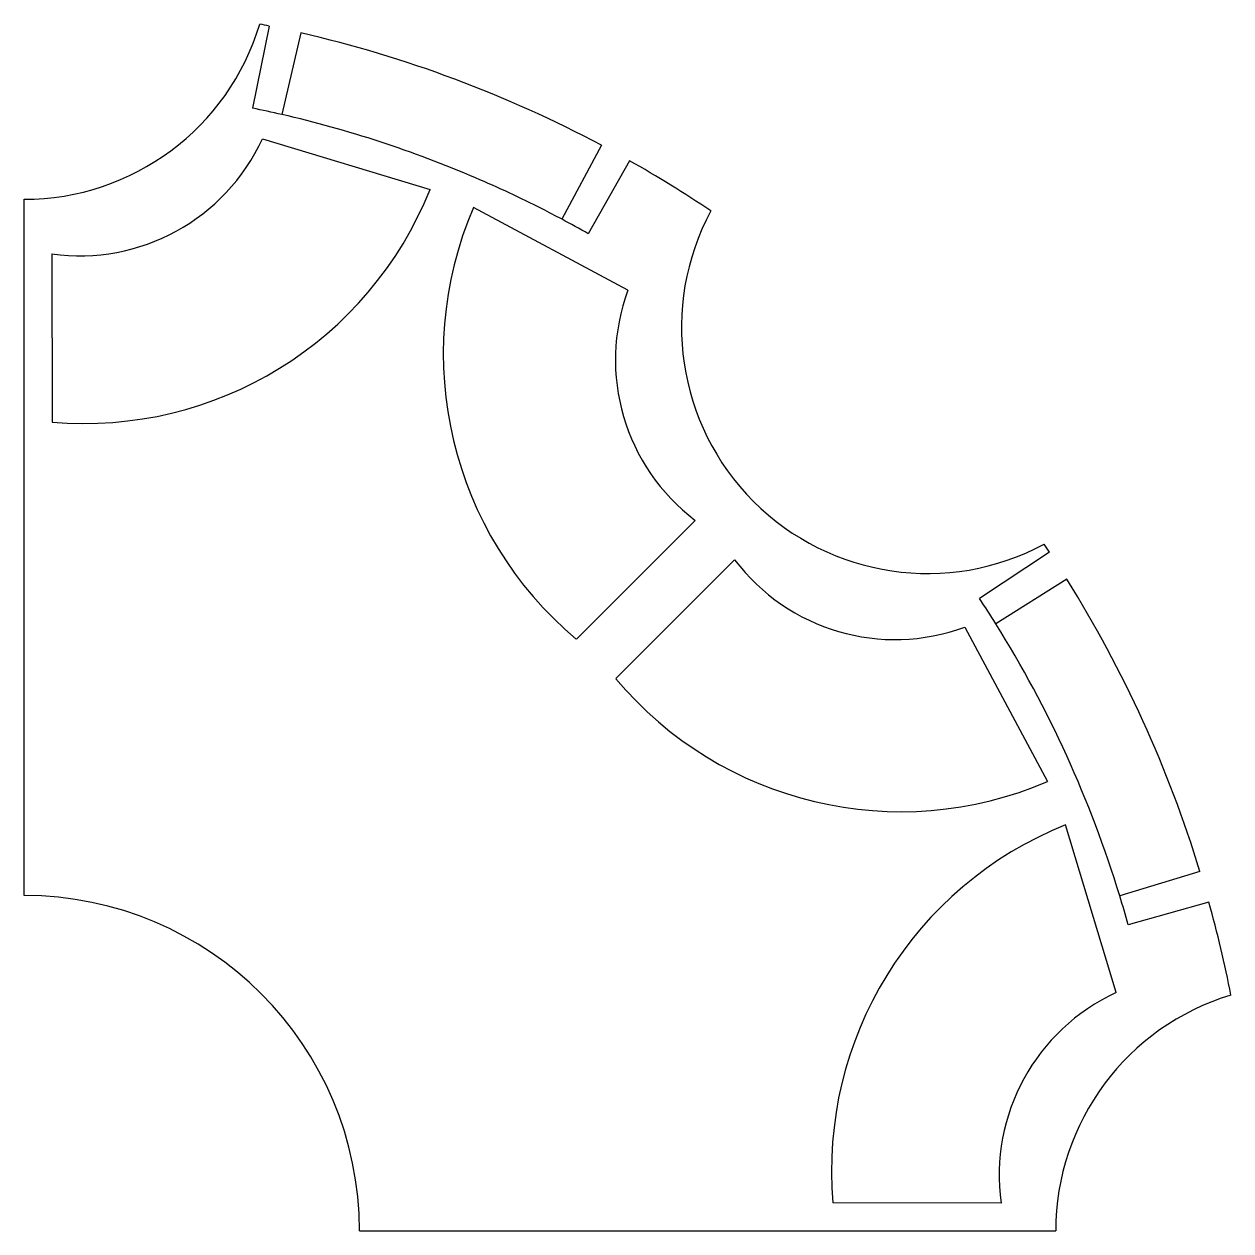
# Model space of a CAD drawing. Extents: x 0 to 21.6, y 0 to 21.6.
import ezdxf

# ---------------------------------------------------------------- set-up
doc = ezdxf.new("R2010")
doc.units = 0
doc.layers.add('default', color=7, linetype='CONTINUOUS')

msp = doc.modelspace()

# ---------------------------------------------------------------- linework, layer by layer
at = {"layer": 'default'}
for p, q in [((4.386, 21.558), (4.087, 20.088)), ((4.949, 21.436), (4.611, 19.975)), ((4.263, 19.54), (7.263, 18.635)), ((10.328, 19.425), (9.624, 18.1)), ((10.833, 19.148), (10.095, 17.842)), ((0, 6), (0, 18.458)), ((10.803, 16.831), (8.041, 18.312)), ((0.498, 17.481), (0.499, 14.473)), ((12.009, 12.713), (9.881, 10.587)), ((18.345, 12.143), (17.095, 11.315)), ((12.713, 12.009), (10.587, 9.881)), ((18.657, 11.658), (17.385, 10.863)), ((16.831, 10.803), (18.312, 8.041)), ((19.54, 4.263), (18.635, 7.263)), ((21.039, 6.432), (19.604, 5.994)), ((21.2, 5.879), (19.754, 5.478)), ((17.481, 0.498), (14.473, 0.499)), ((6, 0), (18.458, 0))]:
    msp.add_line(p, q, dxfattribs=at)
for centre, radius, start, end in [((0, 22.861), 4.403, 269.995, 343.255), ((-0.098, -0.49), 22.5, 78.505, 78.945), ((0, 0), 22, 62, 77), ((0, 0), 20.5, 76.9999, 78.4999), ((0, 0), 20.5, 66.7898, 77), ((0.995, 21.043), 3.597, 262.0636, 335.3036), ((0.026, 0.042), 21.951, 56.045, 60.505), ((0, 0), 20.5, 63.1153, 66.7898), ((1.081, 21.104), 6.657, 264.9844, 338.2244), ((14.158, 15.687), 6.657, 156.7756, 230.0156), ((0, 0), 20.5, 62, 63.1153), ((16.165, 16.165), 4.403, 151.75, 298.25), ((0, 0), 20.5, 60.5, 62), ((14.177, 15.583), 3.597, 159.6964, 232.9364), ((0.398, 0.265), 21.522, 33.4949, 33.9549), ((15.583, 14.177), 3.597, 217.0636, 290.3036), ((0, 0), 22, 17, 32), ((0, 0), 20.5, 32, 33.5), ((0, 0), 20.5, 17, 32), ((15.687, 14.158), 6.657, 219.9844, 293.2244), ((21.104, 1.081), 6.657, 111.7756, 185.0156), ((0, 0), 6, 0, 90), ((0, 0), 20.5, 15.5, 17), ((-0.048, -0.011), 22.05, 11.055, 15.495), ((21.043, 0.995), 3.597, 114.6964, 187.9364), ((22.862, 0), 4.404, 106.755, 179.995)]:
    msp.add_arc(centre, radius, start, end, dxfattribs=at)

doc.saveas('drawing.dxf')
